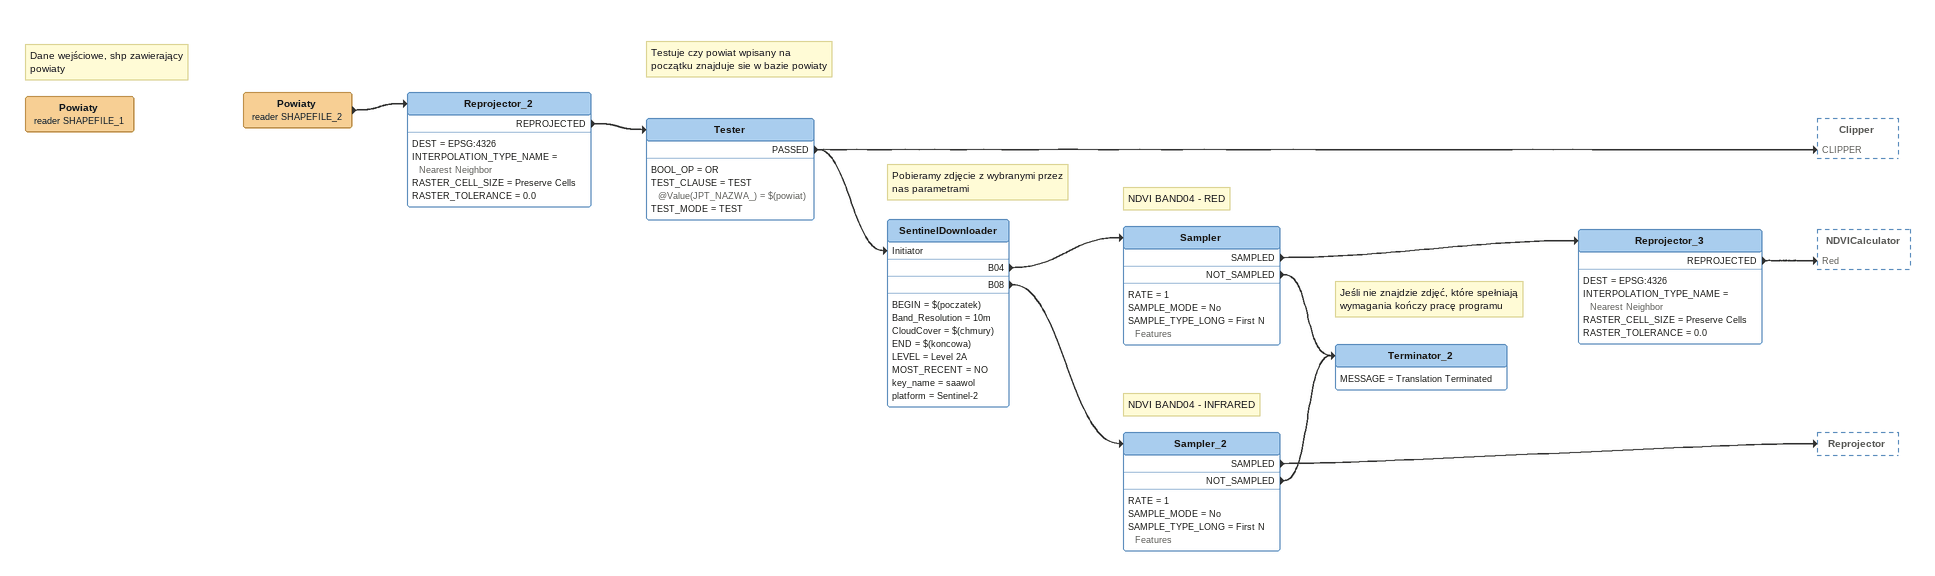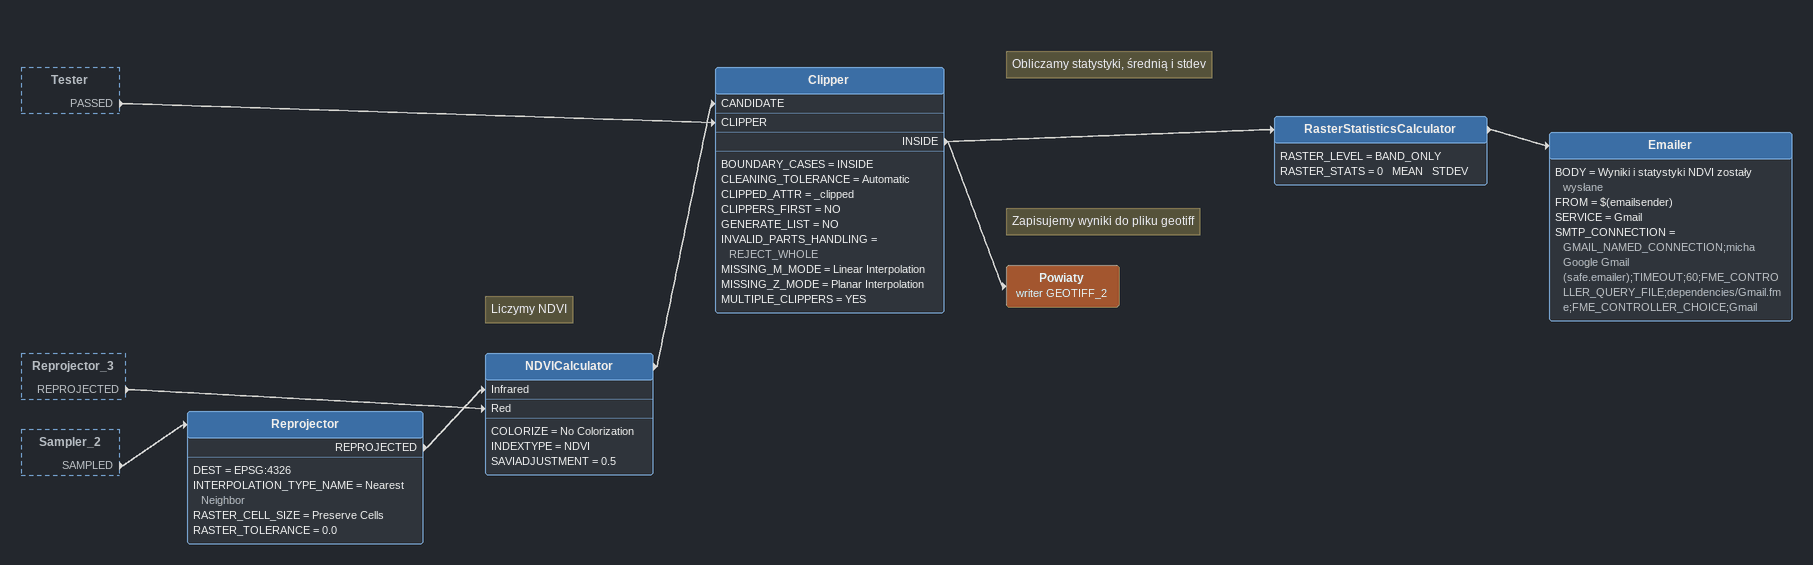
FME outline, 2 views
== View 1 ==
Note: Dane wejściowe, shp zawierający powiaty
Powiaty (reader SHAPEFILE_1)
Powiaty (reader SHAPEFILE_2)
    -> Reprojector_2
Reprojector_2
    DEST = EPSG:4326
    INTERPOLATION_TYPE_NAME = Nearest Neighbor
    RASTER_CELL_SIZE = Preserve Cells
    RASTER_TOLERANCE = 0.0
    REPROJECTED -> Tester
Note: Testuje czy powiat wpisany na początku znajduje sie w bazie powiaty
Tester
    BOOL_OP = OR
    TEST_CLAUSE = TEST @Value(JPT_NAZWA_) = $(powiat)
    TEST_MODE = TEST
    PASSED -> SentinelDownloader [Initiator]
    PASSED -> Clipper [CLIPPER]
Note: Pobieramy zdjęcie z wybranymi przez nas parametrami
SentinelDownloader
    BEGIN = $(poczatek)
    Band_Resolution = 10m
    CloudCover = $(chmury)
    END = $(koncowa)
    LEVEL = Level 2A
    MOST_RECENT = NO
    key_name = saawol
    platform = Sentinel-2
    B04 -> Sampler
    B08 -> Sampler_2
Note: NDVI BAND04 - RED
Sampler
    RATE = 1
    SAMPLE_MODE = No
    SAMPLE_TYPE_LONG = First N Features
    SAMPLED -> Reprojector_3
    NOT_SAMPLED -> Terminator_2
Reprojector_3
    DEST = EPSG:4326
    INTERPOLATION_TYPE_NAME = Nearest Neighbor
    RASTER_CELL_SIZE = Preserve Cells
    RASTER_TOLERANCE = 0.0
    REPROJECTED -> NDVICalculator [Red]
Note: NDVI BAND04 - INFRARED
Sampler_2
    RATE = 1
    SAMPLE_MODE = No
    SAMPLE_TYPE_LONG = First N Features
    SAMPLED -> Reprojector
    NOT_SAMPLED -> Terminator_2
Note: Jeśli nie znajdzie zdjęć, które spełniają wymagania kończy pracę programu
Terminator_2
    MESSAGE = Translation Terminated

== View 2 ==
Tester [outside]
    PASSED -> Clipper [CLIPPER]
Reprojector_3 [outside]
    REPROJECTED -> NDVICalculator [Red]
Sampler_2 [outside]
    SAMPLED -> Reprojector
Reprojector
    DEST = EPSG:4326
    INTERPOLATION_TYPE_NAME = Nearest Neighbor
    RASTER_CELL_SIZE = Preserve Cells
    RASTER_TOLERANCE = 0.0
    REPROJECTED -> NDVICalculator [Infrared]
Note: Liczymy NDVI
NDVICalculator
    COLORIZE = No Colorization
    INDEXTYPE = NDVI
    SAVIADJUSTMENT = 0.5
    -> Clipper [CANDIDATE]
Clipper
    BOUNDARY_CASES = INSIDE
    CLEANING_TOLERANCE = Automatic
    CLIPPED_ATTR = _clipped
    CLIPPERS_FIRST = NO
    GENERATE_LIST = NO
    INVALID_PARTS_HANDLING = REJECT_WHOLE
    MISSING_M_MODE = Linear Interpolation
    MISSING_Z_MODE = Planar Interpolation
    MULTIPLE_CLIPPERS = YES
    INSIDE -> RasterStatisticsCalculator
    INSIDE -> Powiaty (writer GEOTIFF_2)
Note: Obliczamy statystyki, średnią i stdev
RasterStatisticsCalculator
    RASTER_LEVEL = BAND_ONLY
    RASTER_STATS = 0   MEAN   STDEV
    -> Emailer
Emailer
    BODY = Wyniki i statystyki NDVI zostały wysłane
    FROM = $(emailsender)
    SERVICE = Gmail
    SMTP_CONNECTION = GMAIL_NAMED_CONNECTION;micha Google Gmail (safe.emailer);TIMEOUT;60;FME_CONTROLLER_QUERY_FILE;dependencies/Gmail.fme;FME_CONTROLLER_CHOICE;Gmail
Note: Zapisujemy wyniki do pliku geotiff
Powiaty (writer GEOTIFF_2)
